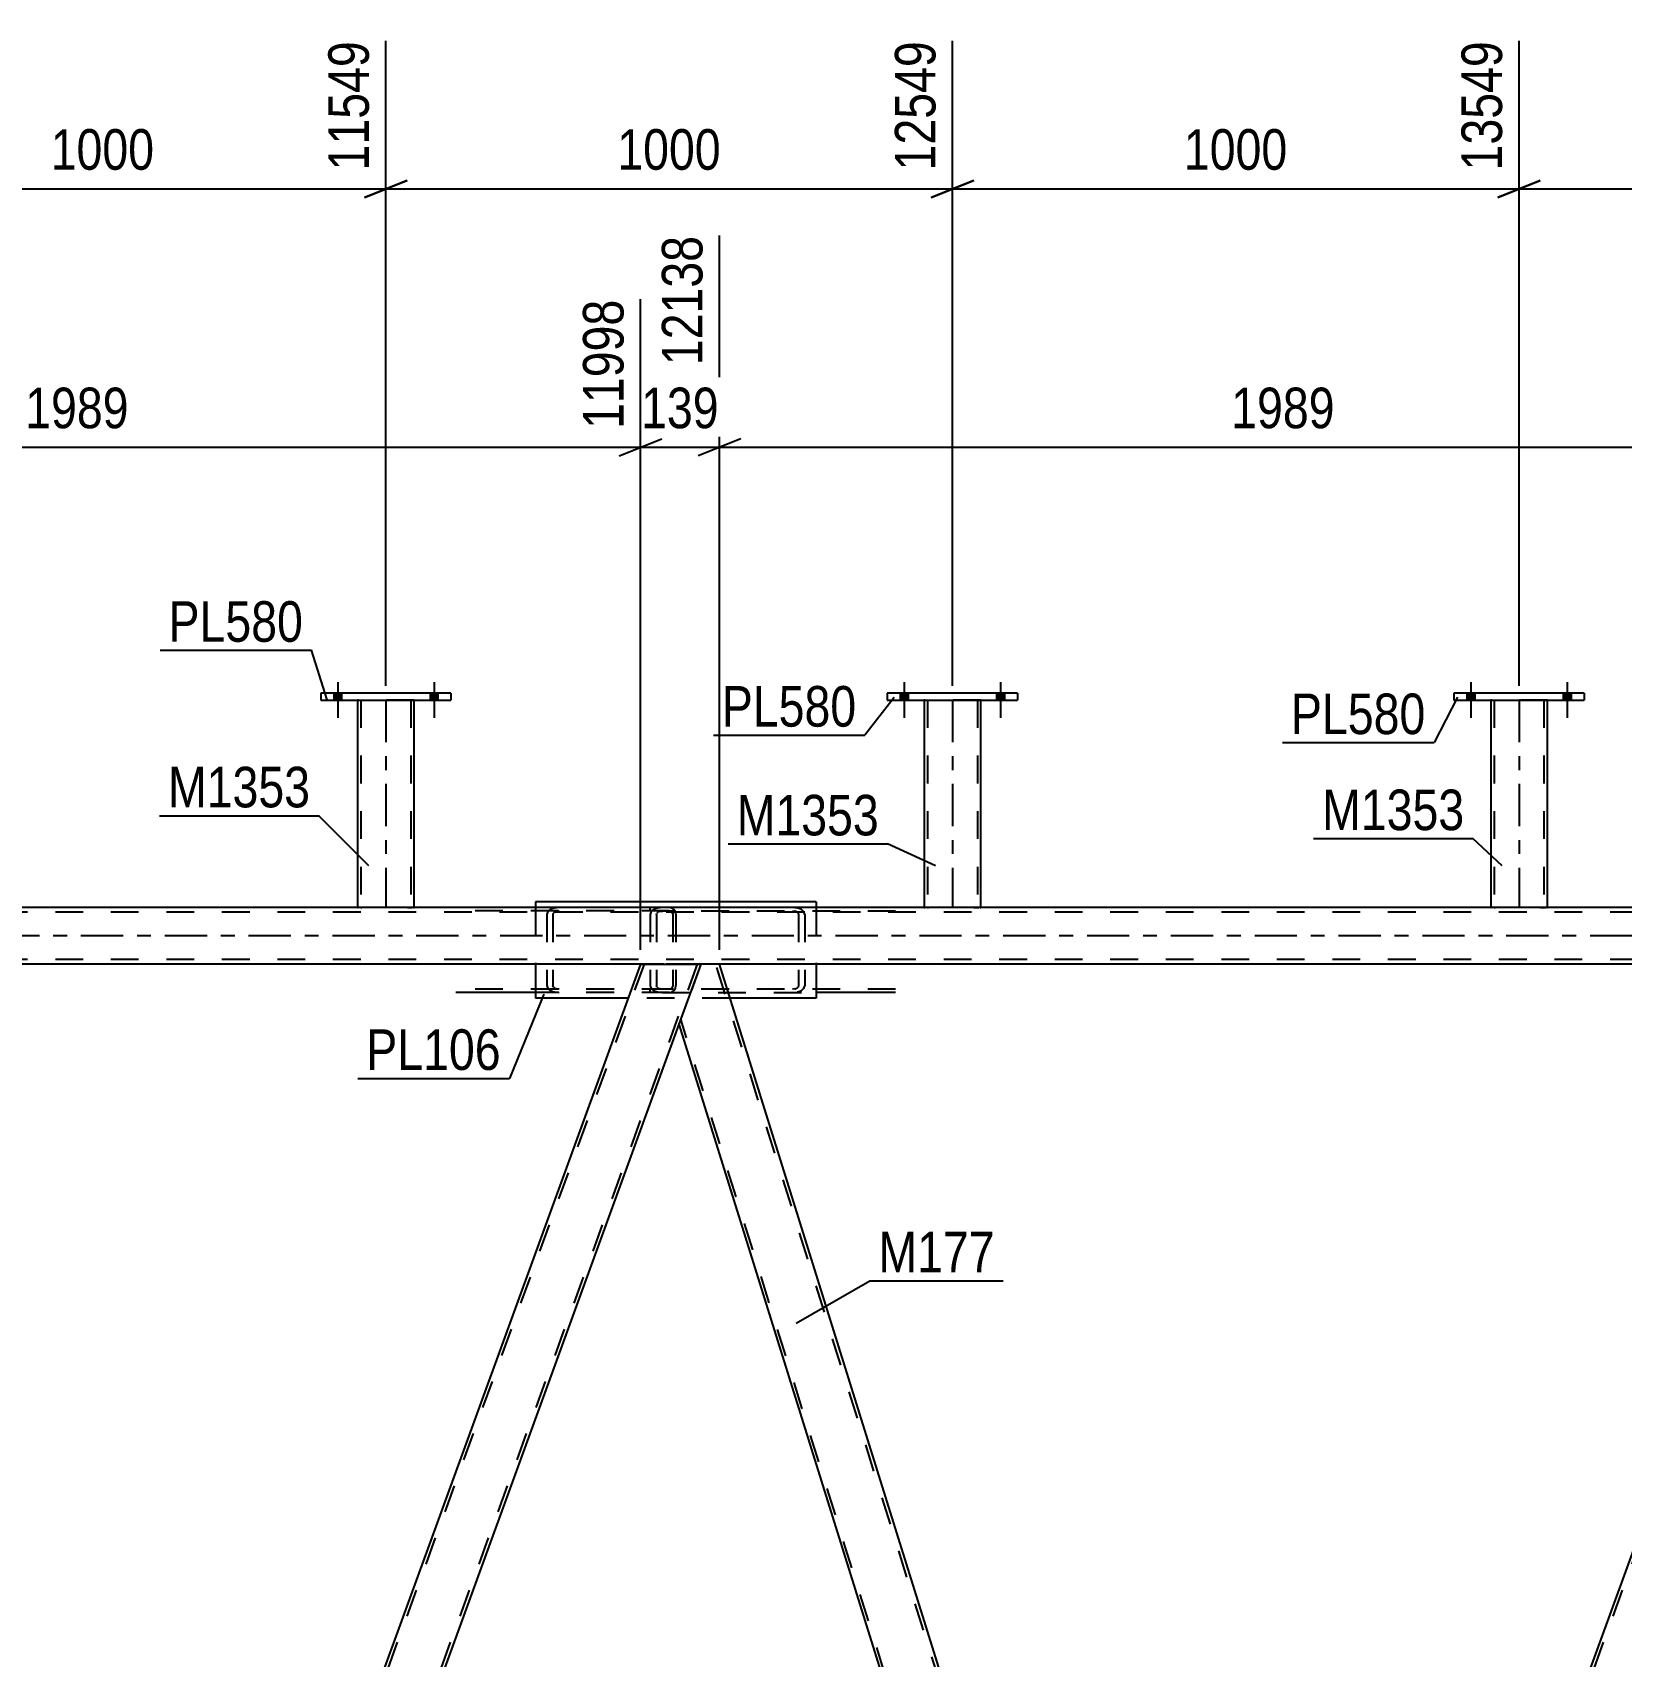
# Model space of a CAD drawing. Header units: millimetres. Extents: x -787 to 402, y -866 to -25.
# Drawn here: x -270.4 to -158.2, y -728.3 to -613.7 of the extents above; entities that cross this region are included whole.
import ezdxf

# ---------------------------------------------------------------- set-up
doc = ezdxf.new("R2010")
doc.units = ezdxf.units.MM
doc.linetypes.add('DXK_LINE_DOT2', pattern=[3.9198, 1.9599, -1.9599])
doc.linetypes.add('DXK_LINE_DOT3', pattern=[5.9187, 2.979, -0.9799, 0.9799, -0.9799])
doc.styles.add('Arial Narrow', font='ARIALN.TTF', dxfattribs={"height": 0.2})

# ---------------------------------------------------------------- blocks, each defined once
blk = doc.blocks.new('Part-569028579-78353 - 78201')
at = {"color": 2, "linetype": 'Continuous'}
for p, q in [((-210.05, -660.33), (-210.05, -660.81)), ((-200.85, -660.33), (-210.05, -660.33)), ((-200.85, -660.33), (-200.85, -660.81)), ((-210.05, -660.81), (-200.85, -660.81))]:
    blk.add_line(p, q, dxfattribs=at)
blk = doc.blocks.new('Part-569028579-78205 - 78201')
at = {"color": 7, "linetype": 'DXK_LINE_DOT2'}
blk.add_line((-142.08, -679.45), (-186.2, -800.67), dxfattribs=at)
at = {"color": 2, "linetype": 'Continuous'}
blk.add_line((-142.34, -679.45), (-185.19, -797.2), dxfattribs=at)
blk = doc.blocks.new('Part-569028579-78206 - 78201')
at = {"color": 2, "linetype": 'Continuous'}
for p, q in [((-223.21, -679.45), (-224.76, -683.7)), ((-221.9, -679.45), (-223.21, -679.45)), ((-185.19, -797.2), (-221.9, -679.45)), ((-224.76, -683.7), (-188.3, -800.67))]:
    blk.add_line(p, q, dxfattribs=at)
at = {"color": 7, "linetype": 'DXK_LINE_DOT2'}
for p, q in [((-185.33, -797.58), (-222.15, -679.45)), ((-188.05, -800.67), (-224.63, -683.33))]:
    blk.add_line(p, q, dxfattribs=at)
blk = doc.blocks.new('Part-569028579-78207 - 78201')
at = {"color": 7, "linetype": 'DXK_LINE_DOT2'}
for p, q in [((-227.22, -679.45), (-271.34, -800.67)), ((-223.47, -679.45), (-267.59, -800.67)), ((-223.21, -679.45), (-224.76, -683.7))]:
    blk.add_line(p, q, dxfattribs=at)
at = {"color": 2, "linetype": 'Continuous'}
for p, q in [((-227.47, -679.45), (-270.33, -797.2)), ((-227.47, -679.45), (-223.21, -679.45)), ((-224.76, -683.7), (-267.33, -800.67))]:
    blk.add_line(p, q, dxfattribs=at)
blk = doc.blocks.new('Part-569028579-78357 - 78201')
at = {"color": 2, "linetype": 'Continuous'}
for p, q in [((-250.05, -660.33), (-250.05, -660.81)), ((-240.85, -660.33), (-250.05, -660.33)), ((-240.85, -660.33), (-240.85, -660.81)), ((-250.05, -660.81), (-240.85, -660.81))]:
    blk.add_line(p, q, dxfattribs=at)
blk = doc.blocks.new('Part-569028579-78281 - 78201')
at = {"color": 2, "linetype": 'Continuous'}
for p, q in [((-234.89, -675.06), (-234.89, -675.45)), ((-215.07, -675.06), (-234.89, -675.06)), ((-215.07, -675.06), (-215.07, -675.45)), ((-234.89, -679.45), (-234.89, -681.86)), ((-215.07, -679.45), (-215.07, -681.86)), ((-228.34, -681.86), (-234.89, -681.86)), ((-215.07, -681.86), (-221.15, -681.86))]:
    blk.add_line(p, q, dxfattribs=at)
at = {"color": 7, "linetype": 'DXK_LINE_DOT2'}
for p, q in [((-234.89, -675.45), (-234.89, -679.45)), ((-215.07, -675.45), (-215.07, -679.45)), ((-221.15, -681.86), (-228.34, -681.86))]:
    blk.add_line(p, q, dxfattribs=at)
blk = doc.blocks.new('Part-569028579-78218 - 78201')
at = {"color": 7, "linetype": 'DXK_LINE_DOT2'}
for p, q in [((-226.74, -675.8), (-226.79, -675.94)), ((-226.79, -675.94), (-226.79, -680.98)), ((-226.72, -675.75), (-226.74, -675.8)), ((-226.35, -675.94), (-226.32, -675.84)), ((-226.35, -675.94), (-226.35, -680.98)), ((-225.91, -675.46), (-226.25, -675.49)), ((-226.08, -675.71), (-225.91, -675.7)), ((-209.46, -675.46), (-225.91, -675.46)), ((-209.46, -675.7), (-225.91, -675.7)), ((-216.41, -675.49), (-216.74, -675.46)), ((-216.74, -675.7), (-216.58, -675.71)), ((-216.34, -675.84), (-216.31, -675.94)), ((-216.31, -675.94), (-216.31, -680.98)), ((-215.92, -675.8), (-215.94, -675.75)), ((-215.87, -675.94), (-215.92, -675.8)), ((-215.87, -675.94), (-215.87, -680.98)), ((-226.79, -680.98), (-226.72, -681.16)), ((-226.32, -681.07), (-226.35, -680.98)), ((-216.31, -680.98), (-216.34, -681.07)), ((-215.94, -681.16), (-215.87, -680.98)), ((-226.25, -681.42), (-225.91, -681.46)), ((-225.91, -681.22), (-226.08, -681.2)), ((-209.46, -681.22), (-225.91, -681.22)), ((-225.91, -681.46), (-215.07, -681.46)), ((-216.58, -681.2), (-216.74, -681.22)), ((-216.74, -681.46), (-216.41, -681.42))]:
    blk.add_line(p, q, dxfattribs=at)
at = {"color": 2, "linetype": 'Continuous'}
blk.add_line((-209.46, -681.46), (-215.07, -681.46), dxfattribs=at)
at = {"color": 7, "linetype": 'DXK_LINE_DOT2'}
for centre, radius, start, end in [((-226.11, -676.3), 0.817, 99.5182, 138.0638), ((-226.01, -676.12), 0.409, 99.5182, 138.0638), ((-216.64, -676.12), 0.409, 41.9362, 80.4818), ((-216.54, -676.3), 0.817, 41.9362, 80.4818), ((-226.01, -680.79), 0.409, 221.9362, 260.4818), ((-216.64, -680.79), 0.409, 279.5182, 318.0638), ((-226.11, -680.61), 0.817, 221.9362, 260.4818), ((-216.54, -680.61), 0.817, 279.5182, 318.0638)]:
    blk.add_arc(centre, radius, start, end, dxfattribs=at)
blk = doc.blocks.new('Part-569028579-78221 - 78201')
at = {"color": 7, "linetype": 'DXK_LINE_DOT2'}
for p, q in [((-225.42, -675.45), (-240.5, -675.45)), ((-225.42, -675.69), (-240.5, -675.69)), ((-234.04, -675.8), (-234.09, -675.93)), ((-234.09, -675.93), (-234.09, -680.97)), ((-234.02, -675.75), (-234.04, -675.8)), ((-233.65, -675.93), (-233.62, -675.84)), ((-233.65, -675.93), (-233.65, -680.97)), ((-233.21, -675.45), (-233.55, -675.49)), ((-233.38, -675.71), (-233.21, -675.69)), ((-226.79, -675.69), (-226.79, -675.45)), ((-225.25, -675.49), (-225.42, -675.45)), ((-225.42, -675.69), (-225.33, -675.71)), ((-225.33, -675.71), (-225.26, -675.77)), ((-225.26, -675.77), (-225.21, -675.84)), ((-225.11, -675.6), (-225.25, -675.49)), ((-225.21, -675.84), (-225.2, -675.93)), ((-225.2, -675.93), (-225.2, -680.97)), ((-225.01, -675.75), (-225.11, -675.6)), ((-224.98, -675.93), (-225.01, -675.75)), ((-224.98, -675.93), (-224.98, -680.97)), ((-234.09, -680.97), (-234.02, -681.16)), ((-233.62, -681.07), (-233.65, -680.97)), ((-225.21, -681.07), (-225.26, -681.14)), ((-225.2, -680.97), (-225.21, -681.07)), ((-225.01, -681.16), (-224.98, -680.97)), ((-225.42, -681.21), (-240.5, -681.21)), ((-225.42, -681.45), (-234.89, -681.45)), ((-233.55, -681.42), (-233.21, -681.45)), ((-233.21, -681.21), (-233.38, -681.2)), ((-226.79, -681.45), (-226.79, -681.21)), ((-225.33, -681.2), (-225.42, -681.21)), ((-225.42, -681.45), (-225.25, -681.42)), ((-225.26, -681.14), (-225.33, -681.2)), ((-225.25, -681.42), (-225.11, -681.31)), ((-225.11, -681.31), (-225.01, -681.16))]:
    blk.add_line(p, q, dxfattribs=at)
at = {"color": 2, "linetype": 'Continuous'}
blk.add_line((-234.89, -681.45), (-240.5, -681.45), dxfattribs=at)
at = {"color": 7, "linetype": 'DXK_LINE_DOT2'}
for centre, radius, start, end in [((-233.41, -676.3), 0.817, 99.5182, 138.0638), ((-233.31, -676.12), 0.409, 99.5182, 138.0638), ((-233.31, -680.79), 0.409, 221.9362, 260.4818), ((-233.41, -680.61), 0.817, 221.9362, 260.4818)]:
    blk.add_arc(centre, radius, start, end, dxfattribs=at)
blk = doc.blocks.new('Part-569028579-78349 - 78201')
at = {"color": 2, "linetype": 'Continuous'}
for p, q in [((-167.45, -660.81), (-167.45, -675.46)), ((-163.45, -675.46), (-163.45, -660.81)), ((-163.93, -675.46), (-167.45, -675.46)), ((-163.49, -675.46), (-163.93, -675.46)), ((-163.49, -675.46), (-163.45, -675.46))]:
    blk.add_line(p, q, dxfattribs=at)
at = {"color": 7, "linetype": 'DXK_LINE_DOT2'}
for p, q in [((-163.45, -660.81), (-167.45, -660.81)), ((-167.21, -660.81), (-167.21, -675.46)), ((-163.69, -660.81), (-163.69, -675.46)), ((-167.45, -675.46), (-167.41, -675.46)), ((-167.21, -675.46), (-167.19, -675.46)), ((-167.19, -675.46), (-167.15, -675.46)), ((-167.15, -675.46), (-167.14, -675.46)), ((-163.93, -675.46), (-163.59, -675.46))]:
    blk.add_line(p, q, dxfattribs=at)
at = {"color": 7, "linetype": 'DXK_LINE_DOT3'}
blk.add_line((-165.45, -660.81), (-165.45, -675.46), dxfattribs=at)
blk = doc.blocks.new('Part-569028579-78350 - 78201')
at = {"color": 2, "linetype": 'Continuous'}
for p, q in [((-170.05, -660.33), (-170.05, -660.81)), ((-160.85, -660.33), (-170.05, -660.33)), ((-160.85, -660.33), (-160.85, -660.81)), ((-170.05, -660.81), (-160.85, -660.81))]:
    blk.add_line(p, q, dxfattribs=at)
blk = doc.blocks.new('Part-569028579-78352 - 78201')
at = {"color": 2, "linetype": 'Continuous'}
for p, q in [((-207.45, -660.81), (-207.45, -675.46)), ((-203.45, -675.46), (-203.45, -660.81)), ((-203.93, -675.46), (-207.45, -675.46)), ((-203.49, -675.46), (-203.93, -675.46)), ((-203.49, -675.46), (-203.45, -675.46))]:
    blk.add_line(p, q, dxfattribs=at)
at = {"color": 7, "linetype": 'DXK_LINE_DOT2'}
for p, q in [((-203.45, -660.81), (-207.45, -660.81)), ((-207.21, -660.81), (-207.21, -675.46)), ((-203.69, -660.81), (-203.69, -675.46)), ((-207.45, -675.46), (-207.41, -675.46)), ((-207.21, -675.46), (-207.19, -675.46)), ((-207.19, -675.46), (-207.15, -675.46)), ((-207.15, -675.46), (-207.14, -675.46)), ((-203.93, -675.46), (-203.59, -675.46))]:
    blk.add_line(p, q, dxfattribs=at)
at = {"color": 7, "linetype": 'DXK_LINE_DOT3'}
blk.add_line((-205.45, -660.81), (-205.45, -675.46), dxfattribs=at)
blk = doc.blocks.new('Part-569028579-78356 - 78201')
at = {"color": 2, "linetype": 'Continuous'}
for p, q in [((-247.45, -660.81), (-247.45, -675.46)), ((-243.45, -675.46), (-243.45, -660.81)), ((-243.93, -675.46), (-247.45, -675.46)), ((-243.49, -675.46), (-243.93, -675.46)), ((-243.49, -675.46), (-243.45, -675.46))]:
    blk.add_line(p, q, dxfattribs=at)
at = {"color": 7, "linetype": 'DXK_LINE_DOT2'}
for p, q in [((-243.45, -660.81), (-247.45, -660.81)), ((-247.21, -660.81), (-247.21, -675.46)), ((-243.69, -660.81), (-243.69, -675.46)), ((-247.45, -675.46), (-247.41, -675.46)), ((-247.21, -675.46), (-247.19, -675.46)), ((-247.19, -675.46), (-247.15, -675.46)), ((-247.15, -675.46), (-247.14, -675.46)), ((-243.93, -675.46), (-243.59, -675.46))]:
    blk.add_line(p, q, dxfattribs=at)
at = {"color": 7, "linetype": 'DXK_LINE_DOT3'}
blk.add_line((-245.45, -660.81), (-245.45, -675.46), dxfattribs=at)
blk = doc.blocks.new('Part-569028579-78428 - 78201')
at = {"color": 7, "linetype": 'DXK_LINE_DOT2'}
for p, q in [((-98.27, -675.77), (-707.41, -675.77)), ((-243.45, -675.45), (-247.45, -675.45)), ((-203.45, -675.45), (-207.45, -675.45)), ((-163.45, -675.45), (-167.45, -675.45)), ((-98.27, -679.13), (-707.41, -679.13)), ((-98.27, -679.45), (-482.87, -679.45)), ((-221.9, -679.45), (-227.47, -679.45))]:
    blk.add_line(p, q, dxfattribs=at)
at = {"color": 2, "linetype": 'Continuous'}
for p, q in [((-247.45, -675.45), (-283.45, -675.45)), ((-207.45, -675.45), (-243.45, -675.45)), ((-167.45, -675.45), (-203.45, -675.45)), ((-127.45, -675.45), (-163.45, -675.45)), ((-227.47, -679.45), (-307.03, -679.45)), ((-142.34, -679.45), (-221.9, -679.45))]:
    blk.add_line(p, q, dxfattribs=at)
at = {"color": 7, "linetype": 'DXK_LINE_DOT3'}
blk.add_line((-98.27, -677.45), (-707.41, -677.45), dxfattribs=at)
blk = doc.blocks.new('Bolt-569028579-78477 - 78201')
at = {"linetype": 'Continuous'}
for points in [[(-168.57, -660.33), (-169.13, -660.33), (-169.13, -660.81), (-168.57, -660.81)], [(-168.57, -660.33), (-169.13, -660.33), (-169.13, -660.81), (-168.57, -660.81)], [(-161.77, -660.33), (-162.33, -660.33), (-162.33, -660.81), (-161.77, -660.81)], [(-161.77, -660.33), (-162.33, -660.33), (-162.33, -660.81), (-161.77, -660.81)]]:
    blk.add_hatch(color=1, dxfattribs=at).paths.add_polyline_path(points)
at = {"color": 1, "linetype": 'Continuous'}
for p, q in [((-169.13, -660.33), (-169.13, -660.81)), ((-169.13, -660.33), (-169.13, -660.81)), ((-168.85, -659.53), (-168.85, -662.05)), ((-168.85, -659.53), (-168.85, -662.05)), ((-168.57, -660.33), (-168.57, -660.81)), ((-168.57, -660.33), (-168.57, -660.81)), ((-162.33, -660.33), (-162.33, -660.81)), ((-162.33, -660.33), (-162.33, -660.81)), ((-162.05, -659.53), (-162.05, -662.05)), ((-162.05, -659.53), (-162.05, -662.05)), ((-161.77, -660.33), (-161.77, -660.81)), ((-161.77, -660.33), (-161.77, -660.81))]:
    blk.add_line(p, q, dxfattribs=at)
blk = doc.blocks.new('Bolt-569028579-78478 - 78201')
at = {"linetype": 'Continuous'}
for points in [[(-208.57, -660.33), (-209.13, -660.33), (-209.13, -660.81), (-208.57, -660.81)], [(-208.57, -660.33), (-209.13, -660.33), (-209.13, -660.81), (-208.57, -660.81)], [(-201.77, -660.33), (-202.33, -660.33), (-202.33, -660.81), (-201.77, -660.81)], [(-201.77, -660.33), (-202.33, -660.33), (-202.33, -660.81), (-201.77, -660.81)]]:
    blk.add_hatch(color=1, dxfattribs=at).paths.add_polyline_path(points)
at = {"color": 1, "linetype": 'Continuous'}
for p, q in [((-209.13, -660.33), (-209.13, -660.81)), ((-209.13, -660.33), (-209.13, -660.81)), ((-208.85, -659.53), (-208.85, -662.05)), ((-208.85, -659.53), (-208.85, -662.05)), ((-208.57, -660.33), (-208.57, -660.81)), ((-208.57, -660.33), (-208.57, -660.81)), ((-202.33, -660.33), (-202.33, -660.81)), ((-202.33, -660.33), (-202.33, -660.81)), ((-202.05, -659.53), (-202.05, -662.05)), ((-202.05, -659.53), (-202.05, -662.05)), ((-201.77, -660.33), (-201.77, -660.81)), ((-201.77, -660.33), (-201.77, -660.81))]:
    blk.add_line(p, q, dxfattribs=at)
blk = doc.blocks.new('Bolt-569028579-78480 - 78201')
at = {"linetype": 'Continuous'}
for points in [[(-248.57, -660.33), (-249.13, -660.33), (-249.13, -660.81), (-248.57, -660.81)], [(-248.57, -660.33), (-249.13, -660.33), (-249.13, -660.81), (-248.57, -660.81)], [(-241.77, -660.33), (-242.33, -660.33), (-242.33, -660.81), (-241.77, -660.81)], [(-241.77, -660.33), (-242.33, -660.33), (-242.33, -660.81), (-241.77, -660.81)]]:
    blk.add_hatch(color=1, dxfattribs=at).paths.add_polyline_path(points)
at = {"color": 1, "linetype": 'Continuous'}
for p, q in [((-249.13, -660.33), (-249.13, -660.81)), ((-249.13, -660.33), (-249.13, -660.81)), ((-248.85, -659.53), (-248.85, -662.05)), ((-248.85, -659.53), (-248.85, -662.05)), ((-248.57, -660.33), (-248.57, -660.81)), ((-248.57, -660.33), (-248.57, -660.81)), ((-242.33, -660.33), (-242.33, -660.81)), ((-242.33, -660.33), (-242.33, -660.81)), ((-242.05, -659.53), (-242.05, -662.05)), ((-242.05, -659.53), (-242.05, -662.05)), ((-241.77, -660.33), (-241.77, -660.81)), ((-241.77, -660.33), (-241.77, -660.81))]:
    blk.add_line(p, q, dxfattribs=at)
blk = doc.blocks.new('StraightDimension-569028579-79379 - 78201')
at = {"color": 7, "linetype": 'Continuous'}
for p, q in [((-245.45, -659.81), (-245.45, -614.27)), ((-205.45, -659.81), (-205.45, -614.27)), ((-243.95, -624.11), (-246.95, -625.31)), ((-245.45, -624.71), (-205.45, -624.71)), ((-206.95, -625.31), (-203.95, -624.11))]:
    blk.add_line(p, q, dxfattribs=at)
at = {"color": 0}
blk.add_wipeout([(-221.19, -623.96), (-221.19, -619.76), (-229.71, -619.76), (-229.71, -623.96)], dxfattribs=at)
at = {"color": 3, "style": 'Arial Narrow'}
blk.add_text('1000', height=2.863, dxfattribs=at).set_placement((-229.11, -623.36))
at = {"color": 0, "linetype": 'Continuous'}
blk.add_wipeout([(-206.05, -613.67), (-210.25, -613.67), (-210.25, -624.01), (-206.05, -624.01)], dxfattribs=at)
at = {"color": 3, "linetype": 'Continuous', "style": 'Arial Narrow'}
blk.add_text('12549', height=2.863, rotation=90.0002, dxfattribs=at).set_placement((-206.65, -623.41))
blk = doc.blocks.new('StraightDimension-569028579-79377 - 78201')
at = {"color": 7, "linetype": 'Continuous'}
for p, q in [((-165.45, -659.81), (-165.45, -614.27)), ((-125.45, -659.81), (-125.45, -614.27)), ((-163.95, -624.11), (-166.95, -625.31)), ((-165.45, -624.71), (-125.45, -624.71)), ((-126.95, -625.31), (-123.95, -624.11))]:
    blk.add_line(p, q, dxfattribs=at)
at = {"color": 0}
blk.add_wipeout([(-141.19, -623.96), (-141.19, -619.76), (-149.71, -619.76), (-149.71, -623.96)], dxfattribs=at)
at = {"color": 3, "style": 'Arial Narrow'}
blk.add_text('1000', height=2.863, dxfattribs=at).set_placement((-149.11, -623.36))
at = {"color": 0, "linetype": 'Continuous'}
blk.add_wipeout([(-126.05, -613.67), (-130.25, -613.67), (-130.25, -624.01), (-126.05, -624.01)], dxfattribs=at)
at = {"color": 3, "linetype": 'Continuous', "style": 'Arial Narrow'}
blk.add_text('14549', height=2.863, rotation=90.0002, dxfattribs=at).set_placement((-126.65, -623.41))
blk = doc.blocks.new('StraightDimension-569028579-79378 - 78201')
at = {"color": 7, "linetype": 'Continuous'}
for p, q in [((-205.45, -659.81), (-205.45, -614.27)), ((-165.45, -659.81), (-165.45, -614.27)), ((-203.95, -624.11), (-206.95, -625.31)), ((-205.45, -624.71), (-165.45, -624.71)), ((-166.95, -625.31), (-163.95, -624.11))]:
    blk.add_line(p, q, dxfattribs=at)
at = {"color": 0}
blk.add_wipeout([(-181.19, -623.96), (-181.19, -619.76), (-189.71, -619.76), (-189.71, -623.96)], dxfattribs=at)
at = {"color": 3, "style": 'Arial Narrow'}
blk.add_text('1000', height=2.863, dxfattribs=at).set_placement((-189.11, -623.36))
at = {"color": 0, "linetype": 'Continuous'}
blk.add_wipeout([(-166.05, -613.67), (-170.25, -613.67), (-170.25, -624.01), (-166.05, -624.01)], dxfattribs=at)
at = {"color": 3, "linetype": 'Continuous', "style": 'Arial Narrow'}
blk.add_text('13549', height=2.863, rotation=90.0002, dxfattribs=at).set_placement((-166.65, -623.41))
blk = doc.blocks.new('StraightDimension-569028579-79380 - 78201')
at = {"color": 7, "linetype": 'Continuous'}
for p, q in [((-285.45, -659.81), (-285.45, -614.27)), ((-245.45, -659.81), (-245.45, -614.27)), ((-283.95, -624.11), (-286.95, -625.31)), ((-285.45, -624.71), (-245.45, -624.71)), ((-246.95, -625.31), (-243.95, -624.11))]:
    blk.add_line(p, q, dxfattribs=at)
at = {"color": 0}
blk.add_wipeout([(-261.19, -623.96), (-261.19, -619.76), (-269.71, -619.76), (-269.71, -623.96)], dxfattribs=at)
at = {"color": 3, "style": 'Arial Narrow'}
blk.add_text('1000', height=2.863, dxfattribs=at).set_placement((-269.11, -623.36))
at = {"color": 0, "linetype": 'Continuous'}
blk.add_wipeout([(-246.05, -613.67), (-250.25, -613.67), (-250.25, -624.01), (-246.05, -624.01)], dxfattribs=at)
at = {"color": 3, "linetype": 'Continuous', "style": 'Arial Narrow'}
blk.add_text('11549', height=2.863, rotation=90.0002, dxfattribs=at).set_placement((-246.65, -623.41))
blk = doc.blocks.new('StraightDimension-569028579-80087 - 78201')
at = {"color": 7, "linetype": 'Continuous'}
for p, q in [((-221.9, -678.45), (-221.9, -628.01)), ((-142.34, -678.45), (-142.34, -632.51)), ((-220.4, -642.36), (-223.4, -643.56)), ((-221.9, -642.96), (-142.34, -642.96)), ((-143.84, -643.56), (-140.84, -642.36))]:
    blk.add_line(p, q, dxfattribs=at)
at = {"color": 0}
blk.add_wipeout([(-177.86, -642.21), (-177.86, -638.01), (-186.37, -638.01), (-186.37, -642.21)], dxfattribs=at)
at = {"color": 3, "style": 'Arial Narrow'}
blk.add_text('1989', height=2.863, dxfattribs=at).set_placement((-185.77, -641.61))
at = {"color": 0, "linetype": 'Continuous'}
blk.add_wipeout([(-142.94, -631.91), (-147.14, -631.91), (-147.14, -642.26), (-142.94, -642.26)], dxfattribs=at)
at = {"color": 3, "linetype": 'Continuous', "style": 'Arial Narrow'}
blk.add_text('14127', height=2.863, rotation=90.0002, dxfattribs=at).set_placement((-143.54, -641.66))
blk = doc.blocks.new('StraightDimension-569028579-80088 - 78201')
at = {"color": 7, "linetype": 'Continuous'}
for p, q in [((-221.9, -678.45), (-221.9, -628.01)), ((-227.47, -678.45), (-227.47, -632.51)), ((-228.97, -643.56), (-225.97, -642.36)), ((-227.47, -642.96), (-221.9, -642.96)), ((-220.4, -642.36), (-223.4, -643.56))]:
    blk.add_line(p, q, dxfattribs=at)
at = {"color": 0}
blk.add_wipeout([(-221.34, -642.21), (-221.34, -638.01), (-228.03, -638.01), (-228.03, -642.21)], dxfattribs=at)
at = {"color": 3, "style": 'Arial Narrow'}
blk.add_text('139', height=2.863, dxfattribs=at).set_placement((-227.43, -641.61))
at = {"color": 0, "linetype": 'Continuous'}
blk.add_wipeout([(-222.5, -627.41), (-226.7, -627.41), (-226.7, -637.76), (-222.5, -637.76)], dxfattribs=at)
at = {"color": 3, "linetype": 'Continuous', "style": 'Arial Narrow'}
blk.add_text('12138', height=2.863, rotation=90.0002, dxfattribs=at).set_placement((-223.1, -637.16))
blk = doc.blocks.new('StraightDimension-569028579-80089 - 78201')
at = {"color": 7, "linetype": 'Continuous'}
for p, q in [((-307.03, -678.45), (-307.03, -628.01)), ((-227.47, -678.45), (-227.47, -632.51)), ((-305.53, -642.36), (-308.53, -643.56)), ((-307.03, -642.96), (-227.47, -642.96)), ((-228.97, -643.56), (-225.97, -642.36))]:
    blk.add_line(p, q, dxfattribs=at)
at = {"color": 0}
blk.add_wipeout([(-262.99, -642.21), (-262.99, -638.01), (-271.51, -638.01), (-271.51, -642.21)], dxfattribs=at)
at = {"color": 3, "style": 'Arial Narrow'}
blk.add_text('1989', height=2.863, dxfattribs=at).set_placement((-270.91, -641.61))
at = {"color": 0, "linetype": 'Continuous'}
blk.add_wipeout([(-228.07, -631.91), (-232.27, -631.91), (-232.27, -642.26), (-228.07, -642.26)], dxfattribs=at)
at = {"color": 3, "linetype": 'Continuous', "style": 'Arial Narrow'}
blk.add_text('11998', height=2.863, rotation=90.0002, dxfattribs=at).set_placement((-228.67, -641.66))
blk = doc.blocks.new('Mark-569028579-79334 - 78201')
at = {"color": 30, "linetype": 'Continuous'}
for p in [(-209.57, -660.63), (-222.33, -663.28)]:
    blk.add_line(p, (-211.63, -663.28), dxfattribs=at)
at = {"color": 0}
blk.add_wipeout([(-212.23, -662.68), (-212.23, -659.68), (-221.73, -659.68), (-221.73, -662.68)], dxfattribs=at)
blk.add_wipeout([(-212.23, -662.68), (-212.23, -659.68), (-221.73, -659.68), (-221.73, -662.68)], dxfattribs=at)
at = {"color": 3, "style": 'Arial Narrow'}
blk.add_text('PL580', height=2.863, dxfattribs=at).set_placement((-221.73, -662.68))
blk = doc.blocks.new('Mark-569028579-79346 - 78201')
at = {"color": 30, "linetype": 'Continuous'}
for p in [(-169.79, -660.59), (-182.15, -663.81)]:
    blk.add_line(p, (-171.44, -663.81), dxfattribs=at)
at = {"color": 0}
blk.add_wipeout([(-172.04, -663.21), (-172.04, -660.21), (-181.55, -660.21), (-181.55, -663.21)], dxfattribs=at)
blk.add_wipeout([(-172.04, -663.21), (-172.04, -660.21), (-181.55, -660.21), (-181.55, -663.21)], dxfattribs=at)
at = {"color": 3, "style": 'Arial Narrow'}
blk.add_text('PL580', height=2.863, dxfattribs=at).set_placement((-181.55, -663.21))
blk = doc.blocks.new('Mark-569028579-79331 - 78201')
at = {"color": 30, "linetype": 'Continuous'}
for p in [(-221.28, -670.96), (-206.64, -672.52)]:
    blk.add_line(p, (-210.03, -670.96), dxfattribs=at)
at = {"color": 0}
blk.add_wipeout([(-210.63, -670.36), (-210.63, -667.36), (-220.68, -667.36), (-220.68, -670.36)], dxfattribs=at)
blk.add_wipeout([(-210.63, -670.36), (-210.63, -667.36), (-220.68, -667.36), (-220.68, -670.36)], dxfattribs=at)
at = {"color": 3, "style": 'Arial Narrow'}
blk.add_text('M1353', height=2.863, dxfattribs=at).set_placement((-220.68, -670.36))
blk = doc.blocks.new('Mark-569028579-79173 - 78201')
at = {"color": 30, "linetype": 'Continuous'}
for p, q in [((-216.48, -704.81), (-211.28, -701.81)), ((-211.28, -701.81), (-201.86, -701.81))]:
    blk.add_line(p, q, dxfattribs=at)
at = {"color": 0}
blk.add_wipeout([(-202.46, -701.21), (-202.46, -698.21), (-210.68, -698.21), (-210.68, -701.21)], dxfattribs=at)
blk.add_wipeout([(-202.46, -701.21), (-202.46, -698.21), (-210.68, -698.21), (-210.68, -701.21)], dxfattribs=at)
at = {"color": 3, "style": 'Arial Narrow'}
blk.add_text('M177', height=2.863, dxfattribs=at).set_placement((-210.68, -701.21))
blk = doc.blocks.new('Mark-569028579-79321 - 78201')
at = {"color": 30, "linetype": 'Continuous'}
for p in [(-261.43, -668.98), (-246.64, -672.52)]:
    blk.add_line(p, (-250.17, -668.98), dxfattribs=at)
at = {"color": 0}
blk.add_wipeout([(-250.77, -668.38), (-250.77, -665.38), (-260.83, -665.38), (-260.83, -668.38)], dxfattribs=at)
blk.add_wipeout([(-250.77, -668.38), (-250.77, -665.38), (-260.83, -665.38), (-260.83, -668.38)], dxfattribs=at)
at = {"color": 3, "style": 'Arial Narrow'}
blk.add_text('M1353', height=2.863, dxfattribs=at).set_placement((-260.83, -668.38))
blk = doc.blocks.new('Mark-569028579-79324 - 78201')
at = {"color": 30, "linetype": 'Continuous'}
for p in [(-261.39, -657.29), (-249.59, -660.79)]:
    blk.add_line(p, (-250.69, -657.29), dxfattribs=at)
at = {"color": 0}
blk.add_wipeout([(-251.29, -656.69), (-251.29, -653.69), (-260.79, -653.69), (-260.79, -656.69)], dxfattribs=at)
blk.add_wipeout([(-251.29, -656.69), (-251.29, -653.69), (-260.79, -653.69), (-260.79, -656.69)], dxfattribs=at)
at = {"color": 3, "style": 'Arial Narrow'}
blk.add_text('PL580', height=2.863, dxfattribs=at).set_placement((-260.79, -656.69))
blk = doc.blocks.new('Mark-569028579-79343 - 78201')
at = {"color": 30, "linetype": 'Continuous'}
for p in [(-179.95, -670.59), (-166.64, -672.52)]:
    blk.add_line(p, (-168.7, -670.59), dxfattribs=at)
at = {"color": 0}
blk.add_wipeout([(-169.3, -669.99), (-169.3, -666.99), (-179.35, -666.99), (-179.35, -669.99)], dxfattribs=at)
blk.add_wipeout([(-169.3, -669.99), (-169.3, -666.99), (-179.35, -666.99), (-179.35, -669.99)], dxfattribs=at)
at = {"color": 3, "style": 'Arial Narrow'}
blk.add_text('M1353', height=2.863, dxfattribs=at).set_placement((-179.35, -669.99))
blk = doc.blocks.new('Mark-569028579-80350 - 78201')
at = {"color": 30, "linetype": 'Continuous'}
for p in [(-234.3, -681.58), (-247.43, -687.52)]:
    blk.add_line(p, (-236.73, -687.52), dxfattribs=at)
at = {"color": 0}
blk.add_wipeout([(-237.33, -686.92), (-237.33, -683.92), (-246.83, -683.92), (-246.83, -686.92)], dxfattribs=at)
blk.add_wipeout([(-237.33, -686.92), (-237.33, -683.92), (-246.83, -683.92), (-246.83, -686.92)], dxfattribs=at)
at = {"color": 3, "style": 'Arial Narrow'}
blk.add_text('PL106', height=2.863, dxfattribs=at).set_placement((-246.83, -686.92))

msp = doc.modelspace()

# ---------------------------------------------------------------- block references
for name in ['Part-569028579-78357 - 78201', 'Bolt-569028579-78480 - 78201', 'Part-569028579-78353 - 78201', 'Bolt-569028579-78478 - 78201', 'Part-569028579-78350 - 78201', 'Bolt-569028579-78477 - 78201', 'Part-569028579-78356 - 78201', 'Part-569028579-78352 - 78201', 'Part-569028579-78349 - 78201', 'Part-569028579-78281 - 78201', 'Part-569028579-78428 - 78201', 'Part-569028579-78221 - 78201', 'Part-569028579-78218 - 78201', 'Part-569028579-78207 - 78201', 'Part-569028579-78206 - 78201', 'Part-569028579-78205 - 78201']:
    msp.add_blockref(name, (0, 0))

# ---------------------------------------------------------------- next in the draw order: block references
for name in ['StraightDimension-569028579-79379 - 78201', 'StraightDimension-569028579-79377 - 78201', 'Mark-569028579-80350 - 78201', 'Mark-569028579-79173 - 78201']:
    msp.add_blockref(name, (0, 0))

# ---------------------------------------------------------------- next in the draw order: block references
for name in ['StraightDimension-569028579-79380 - 78201', 'StraightDimension-569028579-79378 - 78201']:
    msp.add_blockref(name, (0, 0))

# ---------------------------------------------------------------- next in the draw order: block references
msp.add_blockref('StraightDimension-569028579-80087 - 78201', (0, 0))

# ---------------------------------------------------------------- next in the draw order: block references
for name in ['StraightDimension-569028579-80088 - 78201', 'Mark-569028579-79346 - 78201', 'Mark-569028579-79343 - 78201']:
    msp.add_blockref(name, (0, 0))

# ---------------------------------------------------------------- next in the draw order: block references
for name in ['StraightDimension-569028579-80089 - 78201', 'Mark-569028579-79334 - 78201', 'Mark-569028579-79331 - 78201']:
    msp.add_blockref(name, (0, 0))

# ---------------------------------------------------------------- next in the draw order: block references
for name in ['Mark-569028579-79324 - 78201', 'Mark-569028579-79321 - 78201']:
    msp.add_blockref(name, (0, 0))

doc.saveas('drawing.dxf')
